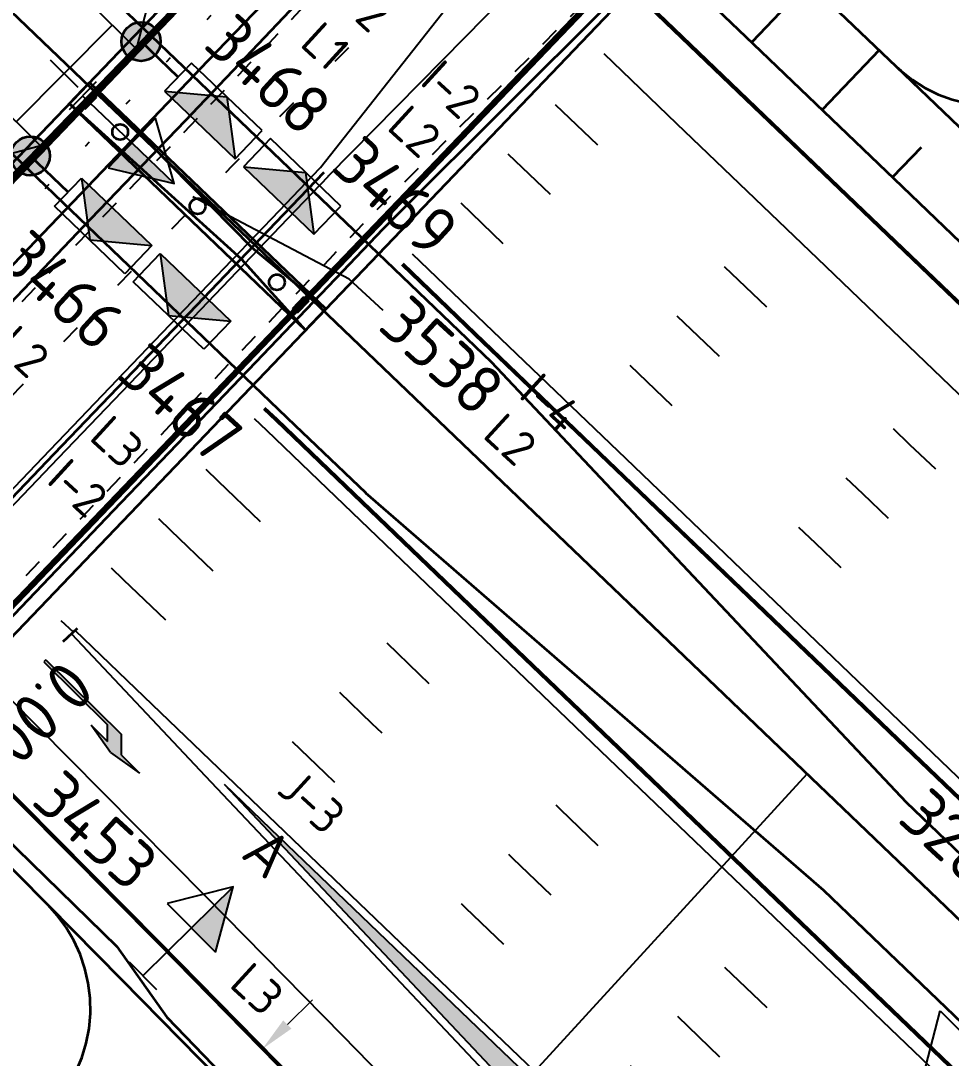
# Model space of a CAD drawing. Header units: metres. Extents: x 134219 to 139080, y 438661 to 444352.
# Drawn here: x 138374.5 to 138422.2, y 439347.4 to 439400.5 of the extents above; entities that cross this region are included whole.
import ezdxf
from ezdxf.enums import TextEntityAlignment as Align

# ---------------------------------------------------------------- set-up
doc = ezdxf.new("R2010")
doc.units = ezdxf.units.M
for name, pattern in [('11strp', [2, 1, -1]), ('13strp', [4, 1, -3]), ('30270strp', [3, 0.3, -2.7]), ('39strp', [12, 3, -9])]:
    doc.linetypes.add(name, pattern=pattern)
doc.layers.get('DEFPOINTS').update_dxf_attribs({"color": 193})
for name, color, linetype, lineweight in [('N-WE-KL-ET-T18', 1, 'Continuous', 18), ('N-WE-KL-ET-T25', 7, 'Continuous', 25), ('N-WE-KL-ET_LS_HULPSTUK_MOF-G', 10, 'Continuous', 35), ('N-WE-KL-ET_LS_OV_ARMATUUR-S', 7, 'Continuous', 25), ('N-WE-KL-ET_LS_OV_ARMATUUR-T18', 1, 'Continuous', 25), ('N-WE-KL-ET_LS_OV_KABEL-G', 10, 'KL-LS-OV-N', 35), ('N-WE-KL-ET_LS_OV_KABEL-M', 7, 'Continuous', 18), ('N-WE-KL-ET_LS_OV_KABEL-T25', 7, 'Continuous', 25), ('Utd-geleiderail-nw', 8, 'glm a2ee v014$0$f2m40080', 35), ('Utd-ondergr-nw', 8, '13strp', 35)]:
    doc.layers.add(name, color=color, linetype=linetype, lineweight=lineweight)
doc.layers.add('N-WE-KL-ET_LS_OV_ARMATUUR-T25', color=2, linetype='Continuous')
doc.layers.add('Utd-weg-nw', color=8, linetype='Continuous')
doc.styles.add('alm a2ee v011$0$rtw_iso', font='NLCS-ISO.ttf')
doc.styles.add('ISO18', font='NLCS-ISO.ttf')
doc.styles.add('ISO25', font='NLCS-ISO.ttf')
doc.styles.add('NLCS-ISO', font='NLCS-ISO.ttf')
doc.styles.add('NLCS_18', font='NLCS-ISO.ttf', dxfattribs={"height": 1.8})
doc.linetypes.add('glm a2ee v014$0$f2m40080', pattern='A,2,-1,[160,RTW.shx,S=0.5,R=0,X=0,Y=0],-1', length=4)
doc.linetypes.add('KL-LS-OV-N', pattern='A,4,-1,[103,NLCS.SHX,S=0.75,R=0,X=0,Y=0],-1,4,-1.5,["0V",Standard,S=1,R=0,X=0,Y=-0.5],-3', length=14.5)
doc.dimstyles.new('NLCS_t18_pijl_Dimension_l3_h1', dxfattribs={"dimtxt": 1.8, "dimasz": 1.8, "dimexe": 2, "dimexo": 2, "dimgap": 0.7, "dimtad": 1, "dimdec": 1, "dimzin": 0, "dimdsep": 46, "dimtxsty": 'NLCS_18', "dimcen": 2.5, "dimdle": 2, "dimclrd": 256, "dimclre": 256, "dimclrt": 256, "dimadec": 1, "dimazin": 0, "dimtfac": 1, "dimtdec": 1, "dimtofl": 0, "dimtmove": 1, "dimatfit": 0, "dimfxl": 0, "dimtolj": 1, "dimtzin": 0, "dimlwd": 18, "dimlwe": 18, "dimarcsym": 0})

# ---------------------------------------------------------------- blocks, each defined once
blk = doc.blocks.new('SKL-ET_OV_ARMATUUR_SPECIAAL_1x70W-SO (1)')
blk.add_hatch(color=256).paths.add_polyline_path([(-2.5, -2), (2.5, -2), (0, 0)])
for p, q in [((-2.5, 0), (-2.5, -2)), ((2.5, 0), (-2.5, 0)), ((-2.5, -2), (0, 0)), ((0, 0), (2.5, -2)), ((2.5, -2), (2.5, 0)), ((-2.5, -2), (2.5, -2))]:
    blk.add_line(p, q)
at = {"layer": 'N-WE-KL-ET_LS_OV_ARMATUUR-T18', "style": 'NLCS-ISO', "flags": 1}
for tag, p in [('TYPE_ARMATUUR', (0, -8.681)), ('VERMOGEN_LAMP', (0, -12.465)), ('SPIEGELSTAND', (0, -16.25)), ('POSITIE_ARMATUUR', (0, -20.034)), ('KABELAANSLUITNG', (0, -23.819)), ('VOEDINGSPUNT', (0, -31.388))]:
    blk.add_attdef(tag, p, '', height=1.8, dxfattribs=at)
at = {"layer": 'N-WE-KL-ET_LS_OV_ARMATUUR-T18', "style": 'NLCS-ISO'}
for tag, p in [('FASE-AANSLUITING', (0, -27.603)), ('GROEPSNUMMER', (0, -35.172))]:
    blk.add_attdef(tag, p, '', height=1.8, dxfattribs=at)
at = {"layer": 'N-WE-KL-ET_LS_OV_ARMATUUR-T25', "style": 'NLCS-ISO'}
for tag, p, height in [('MASTNUMMER', (0, 6.36), 2.5), ('TYPE_SYMBOOL', (0, 2.575), 2.25)]:
    blk.add_attdef(tag, p, '', height=height, dxfattribs=at)
blk = doc.blocks.new('SKL-ET_OV_ARMATUUR_HD_NATRIUM_1x150W-SO (3)')
for points in [[(3.493, -1.757), (6.493, 0), (3.493, 1.757)], [(3.493, 1.757), (3.493, -1.757)], [(0, 1), (0, -1)], [(3.493, 0), (0, 0)], [(3.493, 0), (6.493, 0)]]:
    blk.add_lwpolyline(points)
blk.add_solid([(3.493, 0), (3.493, -1.757), (6.493, 0)])
at = {"layer": 'N-WE-KL-ET-T18', "linetype": 'ByBlock', "style": 'NLCS-ISO'}
blk.add_attdef('GROEPSNUMMER', text='', height=1.8, dxfattribs=at).set_placement((-2, -4), align=Align.RIGHT)
blk.add_attdef('FASE-AANSLUITING', (10, -4), '', height=1.8, dxfattribs=at)
at = {"layer": 'N-WE-KL-ET-T18', "linetype": 'ByBlock', "style": 'NLCS-ISO', "flags": 1}
for tag, p in [('TYPE_ARMATUUR', (7.765, -13.456)), ('TYPE_FABRIKAAT', (7.765, -17.24)), ('VERMOGEN_LAMP', (7.765, -21.025)), ('SPIEGELSTAND', (7.765, -24.809)), ('HOOGTE_LICHTMAST', (7.765, -28.594)), ('UITLEGGERHOEK', (7.765, -32.378)), ('TYPE_LICHTMAST', (7.765, -36.163)), ('BOTSVRIENDELIJK', (7.765, -39.947)), ('POSITIE_LICHTMAST', (7.765, -43.732)), ('KABELAANSLUITING', (7.765, -47.516)), ('VOEDINGSPUNT', (7.765, -51.301))]:
    blk.add_attdef(tag, p, '', height=1.8, dxfattribs=at)
at = {"layer": 'N-WE-KL-ET-T25', "linetype": 'ByBlock', "style": 'NLCS-ISO'}
blk.add_attdef('MASTNUMMER', text='', height=2.5, dxfattribs=at).set_placement((4, 4.31), align=Align.MIDDLE)
at = {"layer": 'N-WE-KL-ET-T25', "linetype": 'ByBlock', "style": 'NLCS-ISO', "flags": 1}
blk.add_attdef('TYPE_SYMBOOL', (7.765, -10.056), '', height=2.5, dxfattribs=at)
blk = doc.blocks.new('SKL-ET_HULP_MOF_AFDEKMOF_SO')
at = {"ltscale": 10}
h = blk.add_hatch(color=256, dxfattribs=at)
edge = h.paths.add_edge_path()
edge.add_arc((0, 0), 1, 0, 360)
blk.add_circle((0, 0), 1)
at = {"layer": 'N-WE-KL-ET-T18', "style": 'NLCS-ISO', "flags": 1}
for tag, p in [('OMSCHRIJVING_LEGENDA', (0, -8.431)), ('LOCATIE', (0, -12.215)), ('MASTNUMMER', (0, -16)), ('VAN', (0, -19.784)), ('NAAR', (0, -23.569)), ('AFTAKKING', (0, -27.353)), ('VOEDINGSPUNT', (0, -31.138)), ('GROEPSNUMMER', (0, -34.922)), ('POSITIE_X', (0, -38.707)), ('POSITIE_Y', (0, -42.491)), ('OVERIGE_OPMERKING(EN)_2', (0, -50.06))]:
    blk.add_attdef(tag, p, '', height=1.8, dxfattribs=at)
at = {"layer": 'N-WE-KL-ET-T18', "style": 'NLCS-ISO'}
blk.add_attdef('OVERIGE_OPMERKING(EN)_1', (0, -46.276), '', height=1.8, dxfattribs=at)
at = {"layer": 'N-WE-KL-ET-T25', "style": 'NLCS-ISO'}
blk.add_attdef('SOORT_MOF', (0, 2.715), '', height=2.25, dxfattribs=at)
blk = doc.blocks.new('SKL-ET_OV_ARMATUUR_HD_NATRIUM_2x250W-SO (3)')
for p, q in [((-6.493, 0), (-3.493, 1.757)), ((6.493, 0), (3.493, 1.757)), ((-3.493, -1.757), (-6.493, 0)), ((3.493, -1.757), (6.493, 0))]:
    blk.add_line(p, q)
for points in [[(-3.493, 1.757), (-3.493, -1.757)], [(3.493, 1.757), (3.493, -1.757)], [(0, 1), (0, -1)], [(-3.493, 0), (0, 0)], [(3.493, 0), (0, 0)]]:
    blk.add_lwpolyline(points)
at = {"layer": 'N-WE-KL-ET_LS_OV_ARMATUUR-T18', "style": 'ISO18', "flags": 1}
for tag, p in [('TYPE_ARMATUUR', (3.075, -6.821)), ('VERMOGEN_LAMP', (3.075, -10.606)), ('SPIEGELSTAND', (3.075, -14.39)), ('HOOGTE_LICHTMAST', (3.075, -18.175)), ('UITLEGGERHOEK', (3.075, -21.959)), ('TYPE_LICHTMAST', (3.075, -25.744)), ('BOTSVRIENDELIJK', (3.075, -29.528)), ('POSITIE_LICHTMAST', (3.075, -33.313)), ('KABELAANSLUITNG', (3.075, -37.097)), ('VOEDINGSPUNT', (3.075, -48.451))]:
    blk.add_attdef(tag, p, '', height=1.8, dxfattribs=at)
at = {"layer": 'N-WE-KL-ET_LS_OV_ARMATUUR-T18', "style": 'ISO18'}
for tag, p in [('FASE-AANSLUITING_1', (3.075, -40.882)), ('FASE-AANSLUITING_2', (3.075, -44.666)), ('GROEPSNUMMER', (3.075, -52.235))]:
    blk.add_attdef(tag, p, '', height=1.8, dxfattribs=at)
at = {"layer": 'N-WE-KL-ET_LS_OV_ARMATUUR-T25', "style": 'ISO25'}
for tag, p, height in [('MASTNUMMER', (3.075, 7.391), 2.5), ('TYPE_SYMBOOL', (3.075, 3.606), 2.25)]:
    blk.add_attdef(tag, p, '', height=height, dxfattribs=at)
blk = doc.blocks.new('*D349')
at = {"layer": 'DEFPOINTS', "color": 0, "transparency": 16777216}
for p in [(138386.921, 439347.831), (138385.219, 439346.162), (138385.219, 439346.162)]:
    blk.add_point(p, dxfattribs=at)
at = {"layer": 'N-WE-KL-ET_LS_OV_KABEL-M', "linetype": 'Continuous', "lineweight": 18, "transparency": 16777216}
for p, q in [((138388.207, 439349.091), (138389.492, 439350.351)), ((138383.934, 439344.902), (138382.649, 439343.641))]:
    blk.add_line(p, q, dxfattribs=at)
at = {"layer": 'N-WE-KL-ET_LS_OV_KABEL-M', "lineweight": 18, "transparency": 16777216}
for p, q in [((138386.921, 439347.831), (138385.521, 439349.259)), ((138385.219, 439346.162), (138383.819, 439347.59))]:
    blk.add_line(p, q, dxfattribs=at)
at = {"layer": 'N-WE-KL-ET_LS_OV_KABEL-M', "transparency": 16777216}
for points in [[(138387.996, 439349.305), (138388.417, 439348.877), (138386.921, 439347.831)], [(138383.724, 439345.116), (138384.144, 439344.687), (138385.219, 439346.162)]]:
    blk.add_solid(points, dxfattribs=at)
at = {"layer": 'N-WE-KL-ET_LS_OV_KABEL-M', "transparency": 16777216, "insert": (138380.191, 439343.473), "char_height": 1.8, "attachment_point": 5, "rotation": 44.4355, "style": 'NLCS_18'}
blk.add_mtext('\\A1;2.4', dxfattribs=at)
blk = doc.blocks.new('SKL-ET_OV_ARMATUUR_HD_NATRIUM_1x250W-SO (2)')
for points in [[(3.493, -1.757), (6.493, 0), (3.493, 1.757)], [(3.493, 1.757), (3.493, -1.757)], [(0, 1), (0, -1)], [(3.493, 0), (0, 0)], [(3.493, 0), (6.493, 0)]]:
    blk.add_lwpolyline(points)
blk.add_solid([(3.493, 0), (3.493, -1.757), (6.493, 0)])
at = {"layer": 'N-WE-KL-ET-T18', "linetype": 'ByBlock', "style": 'NLCS-ISO'}
blk.add_attdef('GROEPSNUMMER', text='', height=1.8, dxfattribs=at).set_placement((-2, -4), align=Align.RIGHT)
blk.add_attdef('FASE-AANSLUITING', (10, -4), '', height=1.8, dxfattribs=at)
at = {"layer": 'N-WE-KL-ET-T18', "linetype": 'ByBlock', "style": 'NLCS-ISO', "flags": 1}
for tag, p in [('TYPE_ARMATUUR', (7.765, -13.456)), ('TYPE_FABRIKAAT', (7.765, -17.24)), ('VERMOGEN_LAMP', (7.765, -21.025)), ('SPIEGELSTAND', (7.765, -24.809)), ('HOOGTE_LICHTMAST', (7.765, -28.594)), ('UITLEGGERHOEK', (7.765, -32.378)), ('TYPE_LICHTMAST', (7.765, -36.163)), ('BOTSVRIENDELIJK', (7.765, -39.947)), ('POSITIE_LICHTMAST', (7.765, -43.732)), ('KABELAANSLUITING', (7.765, -47.516)), ('VOEDINGSPUNT', (7.765, -51.301))]:
    blk.add_attdef(tag, p, '', height=1.8, dxfattribs=at)
at = {"layer": 'N-WE-KL-ET-T25', "linetype": 'ByBlock', "style": 'NLCS-ISO'}
blk.add_attdef('MASTNUMMER', text='', height=2.5, dxfattribs=at).set_placement((4, 4.31), align=Align.MIDDLE)
at = {"layer": 'N-WE-KL-ET-T25', "linetype": 'ByBlock', "style": 'NLCS-ISO', "flags": 1}
blk.add_attdef('TYPE_SYMBOOL', (7.765, -10.056), '', height=2.5, dxfattribs=at)
blk = doc.blocks.new('Dwm A2 aanvulling$0$pijlre_750')
blk.add_hatch(color=256).paths.add_polyline_path([(5.196, -0.375), (4, -0.375), (5.7, -0.675), (7.5, -0.375), (6.2, -0.375), (5.45, 0.375), (0, 0.375), (0, 0.225), (4.596, 0.225)])
for p, q in [((0, 0.375), (5.45, 0.375)), ((0, 0.375), (0, 0.225)), ((0, 0.225), (4.596, 0.225)), ((5.196, -0.375), (4.596, 0.225)), ((6.2, -0.375), (5.45, 0.375)), ((4, -0.375), (5.196, -0.375)), ((5.7, -0.675), (4, -0.375)), ((5.7, -0.675), (7.5, -0.375)), ((6.2, -0.375), (7.5, -0.375))]:
    blk.add_line(p, q)

msp = doc.modelspace()

# ---------------------------------------------------------------- hatches: boundary and pattern name
at = {"layer": 'Utd-weg-nw', "linetype": 'Continuous'}
msp.add_hatch(color=256, dxfattribs=at).paths.add_polyline_path([(138384.975, 439361.389), (138391.151, 439354.844), (138398.015, 439347.572), (138404.879, 439340.299), (138411.743, 439333.027), (138418.606, 439325.754), (138425.254, 439318.711), (138427.281, 439320.826), (138423.445, 439324.504), (138416.227, 439331.425), (138409.009, 439338.346), (138401.79, 439345.266), (138394.572, 439352.187), (138387.354, 439359.108)])

# ---------------------------------------------------------------- linework, layer by layer
at = {"layer": 'N-WE-KL-ET_LS_OV_ARMATUUR-S'}
msp.add_lwpolyline([(138393.122, 439385.679), (138391.375, 439387.28), (138383.36, 439391.5)], dxfattribs=at)
at = {"layer": 'N-WE-KL-ET_LS_OV_KABEL-G', "flags": 128}
for points, elevation in [([(138088.637, 439676.432), (138088.638, 439676.428), (138097.501, 439666.648), (138107.234, 439656.382), (138139.914, 439624.963), (138141.781, 439623.503), (138425.823, 439351.408), (138520.256, 439261.976), (138566.891, 439216.723), (138613.924, 439171.915), (138660.908, 439126.836), (138707.708, 439081.89), (138754.751, 439037.019), (138768.949, 439023.344), (138801.31, 438992.453), (138850.33, 438944.621), (138896.901, 438900.489), (138941.915, 438857.339)], 1.168), ([(138227.738, 439499.807), (138230.49, 439499.404), (138259.663, 439468.947), (138289.321, 439439.98), (138334.08, 439397.127), (138340.042, 439391.026), (138352.325, 439379.57), (138379.468, 439353.087), (138382.025, 439349.472), (138439.799, 439289.607), (138440.92, 439289.422), (138440.787, 439290.132), (138470.002, 439259.243), (138483.072, 439244.661), (138494.423, 439230.851), (138501.761, 439218.632), (138506.129, 439208.239), (138508.63, 439196.698), (138508.95, 439192.307), (138509.05, 439189.633), (138508.206, 439182.871), (138507.242, 439177.568), (138505.838, 439172.364), (138503.729, 439166.662), (138500.929, 439161.355), (138497.211, 439155.967), (138493.508, 439151.753), (138489.808, 439148.144), (138486.291, 439145.276), (138482.593, 439142.893), (138475.838, 439139.411), (138470.436, 439137.427), (138467.736, 439136.51)], 1.119)]:
    msp.add_lwpolyline(points, dxfattribs=dict(at, elevation=elevation))
for points in [[(138320.874, 439326.147), (138320.464, 439326.446), (138330.584, 439342.887), (138342.804, 439355.936), (138345.533, 439358.609), (138346.281, 439359.363), (138344.061, 439362.214), (138348.598, 439366.332), (138406.993, 439426.596), (138406.952, 439426.865), (138410.681, 439431.171), (138413.459, 439429.649), (138424.978, 439419.571), (138425.523, 439418.494), (138433.324, 439418.762), (138440.45, 439419.565), (138446.337, 439422.735), (138447.341, 439423.033), (138447.352, 439423.047)], [(138382.608, 439397.641), (138380.704, 439399.466)], [(138376.963, 439391.749), (138375.026, 439393.606)]]:
    msp.add_lwpolyline(points, dxfattribs=at)
at = {"layer": 'N-WE-KL-ET_LS_OV_KABEL-T25'}
msp.add_line((138414.845, 439361.925), (138379.951, 439323.847), dxfattribs=at)
at = {"layer": 'Utd-geleiderail-nw', "linetype": 'Continuous', "flags": 128}
for points in [[(138322.364, 439447.968), (138368.561, 439399.015), (138388.588, 439379.813), (138392.222, 439376.329)], [(138374.995, 439405.73), (138398.657, 439383.044)], [(138398.65, 439383.051), (138419.938, 439360.492), (138432.525, 439348.424), (138439.743, 439341.503), (138446.962, 439334.583), (138454.18, 439327.662), (138461.398, 439320.741), (138468.617, 439313.821), (138475.835, 439306.9), (138483.053, 439299.979), (138490.272, 439293.059), (138497.49, 439286.138), (138504.708, 439279.217)], [(138392.218, 439376.333), (138415.694, 439355.972), (138428.234, 439343.949), (138435.453, 439337.028), (138442.671, 439330.107), (138449.889, 439323.187), (138457.107, 439316.266), (138464.326, 439309.345), (138471.544, 439302.425), (138478.762, 439295.504), (138485.981, 439288.583), (138493.199, 439281.662)]]:
    msp.add_lwpolyline(points, dxfattribs=at)
at = {"layer": 'Utd-ondergr-nw', "linetype": 'Continuous'}
for p, q in [((138348.801, 439366.829), (138403.491, 439423.908)), ((138353.315, 439370.784), (138402.536, 439422.153)), ((138353.364, 439370.705), (138402.617, 439422.107)), ((138353.413, 439370.625), (138402.699, 439422.062)), ((138363.72, 439358.144), (138415.607, 439412.299)), ((138364.716, 439360.886), (138404.195, 439402.087)), ((138364.798, 439360.841), (138404.25, 439402.014)), ((138364.879, 439360.796), (138404.304, 439401.941)), ((138377.028, 439396.287), (138378.065, 439397.371)), ((138386.392, 439388.911), (138378.065, 439397.371)), ((138378.065, 439397.371), (138390.182, 439385.762)), ((138377.593, 439396.208), (138378.181, 439396.822)), ((138378.181, 439396.822), (138378.398, 439396.614)), ((138377.027, 439396.288), (138389.144, 439384.679)), ((138377.028, 439396.287), (138385.838, 439388.333)), ((138377.81, 439396), (138377.593, 439396.208)), ((138378.398, 439396.614), (138377.81, 439396)), ((138386.392, 439388.911), (138390.182, 439385.762)), ((138385.838, 439388.333), (138389.144, 439384.679)), ((138388.481, 439385.774), (138389.069, 439386.388)), ((138389.286, 439386.181), (138388.698, 439385.567)), ((138389.069, 439386.388), (138389.286, 439386.181)), ((138388.698, 439385.567), (138388.481, 439385.774)), ((138389.144, 439384.679), (138390.182, 439385.762))]:
    msp.add_line(p, q, dxfattribs=at)
at = {"layer": 'Utd-ondergr-nw', "color": 7, "linetype": 'Continuous'}
msp.add_line((138377.424, 439369.389), (138376.697, 439368.703), dxfattribs=at)
at = {"layer": 'Utd-ondergr-nw', "linetype": 'Continuous', "flags": 128}
for points in [[(138351.872, 439369.146), (138354.294, 439371.673), (138361.213, 439378.893), (138368.131, 439386.114), (138375.049, 439393.335), (138379.889, 439398.385), (138381.968, 439400.555), (138381.996, 439400.584), (138388.905, 439407.758), (138395.842, 439414.96), (138402.723, 439422.217), (138404.104, 439423.664)], [(138354.038, 439367.071), (138356.46, 439369.597), (138363.379, 439376.818), (138370.297, 439384.038), (138377.216, 439391.259), (138382.055, 439396.31), (138384.134, 439398.48), (138384.162, 439398.508), (138391.071, 439405.682), (138398.008, 439412.885), (138404.197, 439419.419), (138404.889, 439420.141), (138406.273, 439421.585)], [(138354.959, 439366.189), (138357.381, 439368.715), (138364.299, 439375.936), (138371.218, 439383.156), (138378.136, 439390.377), (138382.975, 439395.427), (138385.055, 439397.597), (138385.082, 439397.627), (138391.936, 439404.854), (138398.817, 439412.11), (138404.955, 439418.693), (138405.647, 439419.415), (138407.031, 439420.859)], [(138363.028, 439358.457), (138365.45, 439360.984), (138372.368, 439368.205), (138379.287, 439375.425), (138386.205, 439382.646), (138391.044, 439387.696), (138393.123, 439389.866), (138393.152, 439389.894), (138400.204, 439396.932), (138407.284, 439403.997), (138413.656, 439410.356), (138414.348, 439411.078), (138415.732, 439412.522)], [(138411.277, 439405.994), (138415.016, 439402.409), (138419.419, 439398.187), (138422.234, 439395.488), (138429.452, 439388.567), (138436.671, 439381.647), (138443.889, 439374.726), (138451.107, 439367.805), (138458.326, 439360.885), (138465.544, 439353.964), (138472.762, 439347.043), (138479.98, 439340.122), (138487.199, 439333.202), (138494.417, 439326.281), (138501.635, 439319.36), (138508.854, 439312.44), (138516.072, 439305.519), (138523.29, 439298.598), (138530.509, 439291.678), (138537.727, 439284.757), (138544.945, 439277.836)], [(138408.35, 439402.939), (138412.088, 439399.355), (138419.307, 439392.435), (138426.525, 439385.514), (138433.743, 439378.593), (138440.961, 439371.673), (138448.18, 439364.752), (138455.398, 439357.831), (138462.616, 439350.911), (138469.835, 439343.99), (138477.053, 439337.069), (138484.271, 439330.148), (138491.49, 439323.228), (138498.708, 439316.307), (138505.926, 439309.386), (138513.144, 439302.466), (138520.363, 439295.545), (138527.581, 439288.624), (138534.799, 439281.703)], [(138406.745, 439401.264), (138410.483, 439397.681), (138417.701, 439390.76), (138424.919, 439383.839), (138432.138, 439376.919), (138439.356, 439369.998), (138446.574, 439363.077), (138453.792, 439356.157), (138461.011, 439349.236), (138468.229, 439342.315), (138475.447, 439335.394), (138482.666, 439328.474), (138489.884, 439321.553), (138497.102, 439314.632), (138504.321, 439307.712), (138511.539, 439300.791), (138518.757, 439293.87), (138525.975, 439286.95), (138533.194, 439280.029)], [(138406.794, 439401.315), (138410.531, 439397.731), (138417.749, 439390.811), (138424.968, 439383.89), (138432.186, 439376.969), (138439.404, 439370.049), (138446.623, 439363.128), (138453.841, 439356.207), (138461.059, 439349.286), (138468.277, 439342.366), (138475.496, 439335.445), (138482.714, 439328.524), (138489.932, 439321.604), (138497.151, 439314.683), (138504.369, 439307.762), (138511.587, 439300.841), (138518.806, 439293.921), (138526.024, 439287), (138533.242, 439280.079)], [(138413.476, 439400.955), (138412.012, 439399.429)], [(138419.419, 439398.187), (138419.65, 439397.975), (138420.247, 439397.503), (138420.891, 439397.096), (138421.574, 439396.76), (138422.288, 439396.496), (138423.026, 439396.309), (138423.779, 439396.2), (138424.54, 439396.171), (138425.299, 439396.222), (138426.049, 439396.352), (138426.781, 439396.56), (138427.488, 439396.844), (138428.161, 439397.2), (138428.792, 439397.625), (138429.376, 439398.114), (138429.764, 439398.503), (138431.3, 439400.178)], [(138418.549, 439399.022), (138415.621, 439395.968)], [(138420.694, 439394.035), (138419.23, 439392.508)], [(138359.995, 439361.363), (138362.417, 439363.89), (138369.336, 439371.11), (138376.254, 439378.331), (138383.172, 439385.551), (138388.012, 439390.602), (138390.091, 439392.772)], [(138394.071, 439388.036), (138397.804, 439384.457), (138405.022, 439377.536), (138412.241, 439370.615), (138419.459, 439363.695), (138426.677, 439356.774), (138433.895, 439349.853), (138441.114, 439342.933), (138448.332, 439336.012), (138455.55, 439329.091), (138462.769, 439322.171), (138469.987, 439315.25), (138477.205, 439308.329), (138484.424, 439301.408), (138491.642, 439294.488), (138498.86, 439287.567), (138506.078, 439280.646)], [(138394.119, 439388.087), (138397.852, 439384.507), (138405.071, 439377.587), (138412.289, 439370.666), (138419.507, 439363.745), (138426.726, 439356.825), (138433.944, 439349.904), (138441.162, 439342.983), (138448.38, 439336.062), (138455.599, 439329.142), (138462.817, 439322.221), (138470.035, 439315.3), (138477.254, 439308.38), (138484.472, 439301.459), (138491.69, 439294.538), (138498.909, 439287.618), (138506.127, 439280.697)], [(138386.993, 439380.65), (138387.614, 439380.054)], [(138387.042, 439380.7), (138387.663, 439380.105)], [(138387.614, 439380.054), (138390.724, 439377.073), (138397.942, 439370.152), (138405.161, 439363.231), (138412.379, 439356.31), (138419.597, 439349.39), (138426.816, 439342.469), (138434.034, 439335.548), (138441.252, 439328.628), (138448.47, 439321.707), (138455.689, 439314.786), (138462.907, 439307.866), (138470.125, 439300.945), (138477.344, 439294.024), (138484.562, 439287.103), (138491.78, 439280.183)], [(138387.663, 439380.105), (138390.772, 439377.123), (138397.991, 439370.202), (138405.209, 439363.282), (138412.427, 439356.361), (138419.646, 439349.44), (138426.864, 439342.52), (138434.082, 439335.599), (138441.301, 439328.678), (138448.519, 439321.757), (138455.737, 439314.837), (138462.955, 439307.916), (138470.174, 439300.995), (138477.392, 439294.075), (138484.61, 439287.154), (138491.829, 439280.233)], [(138371.314, 439363.623), (138371.38, 439363.557), (138371.536, 439363.4), (138374.565, 439360.353), (138381.591, 439353.252), (138388.594, 439346.129), (138395.576, 439338.984), (138402.535, 439331.818), (138409.472, 439324.63), (138416.386, 439317.42), (138423.277, 439310.189), (138423.633, 439309.814), (138427.054, 439306.212)], [(138371.365, 439363.671), (138371.43, 439363.606), (138371.586, 439363.45), (138374.615, 439360.402), (138381.641, 439353.301), (138388.644, 439346.178), (138395.626, 439339.033), (138402.585, 439331.867), (138409.522, 439324.678), (138416.436, 439317.468), (138423.328, 439310.237), (138423.683, 439309.863), (138427.105, 439306.26), (138434.034, 439299.064), (138440.898, 439291.791), (138442.555, 439290.035), (138447.762, 439284.519), (138454.625, 439277.246)], [(138369.386, 439361.803), (138369.502, 439361.687), (138369.658, 439361.531), (138372.684, 439358.486), (138375.941, 439355.2), (138379.704, 439351.391), (138386.702, 439344.274), (138393.678, 439337.135), (138400.631, 439329.975), (138407.562, 439322.793), (138414.47, 439315.589), (138421.356, 439308.363), (138421.711, 439307.99), (138425.133, 439304.387), (138432.107, 439297.245), (138438.971, 439289.972), (138440.628, 439288.216), (138445.834, 439282.7)], [(138377.368, 439346.672), (138377.667, 439347.386), (138377.891, 439348.127), (138378.038, 439348.888), (138378.105, 439349.659), (138378.093, 439350.433), (138378, 439351.202), (138377.829, 439351.957), (138377.581, 439352.69), (138377.259, 439353.394), (138376.866, 439354.061), (138376.406, 439354.684), (138375.941, 439355.2)]]:
    msp.add_lwpolyline(points, dxfattribs=at)
at = {"layer": 'Utd-ondergr-nw', "linetype": 'Continuous'}
for centre, major_axis, start_param, end_param in [((138379.635, 439394.831), (-0.283, 0.283), 3.926991, 10.210176), ((138383.606, 439391.025), (0.283, 0.283), 5.497787, 11.780972), ((138387.671, 439387.13), (-0.283, 0.283), 3.926991, 10.210176)]:
    msp.add_ellipse(centre, major_axis=major_axis, ratio=1, start_param=start_param, end_param=end_param, dxfattribs=at)
at = {"layer": 'Utd-weg-nw', "linetype": '30270strp', "flags": 128}
msp.add_lwpolyline([(138352.955, 439368.108), (138355.377, 439370.635), (138362.296, 439377.856), (138369.214, 439385.076), (138376.132, 439392.297), (138380.972, 439397.347), (138383.051, 439399.517), (138383.079, 439399.546), (138389.988, 439406.72), (138396.925, 439413.923), (138403.806, 439421.179), (138405.187, 439422.626)], dxfattribs=at)
at = {"layer": 'Utd-weg-nw', "linetype": '11strp', "flags": 128}
for points in [[(138355.23, 439365.929), (138357.652, 439368.456), (138364.57, 439375.676), (138371.489, 439382.897), (138378.407, 439390.117), (138383.246, 439395.168), (138385.325, 439397.338), (138385.353, 439397.367), (138392.206, 439404.594), (138399.087, 439411.851), (138405.226, 439418.433), (138405.918, 439419.155), (138407.302, 439420.599)], [(138362.36, 439359.097), (138364.782, 439361.624), (138371.7, 439368.845), (138378.619, 439376.065), (138385.537, 439383.286), (138390.376, 439388.336), (138392.456, 439390.506), (138392.484, 439390.534), (138399.536, 439397.572), (138406.616, 439404.637), (138412.988, 439410.996), (138413.68, 439411.718), (138415.064, 439413.162)]]:
    msp.add_lwpolyline(points, dxfattribs=at)
at = {"layer": 'Utd-weg-nw', "linetype": 'Continuous', "flags": 128}
for points in [[(138359.779, 439361.571), (138362.201, 439364.097), (138369.119, 439371.318), (138376.037, 439378.538), (138382.956, 439385.759), (138387.795, 439390.809), (138389.874, 439392.979), (138389.899, 439393.011), (138396.102, 439400.862), (138402.329, 439408.744), (138407.934, 439415.839), (138408.626, 439416.561), (138410.009, 439418.005)], [(138360.212, 439361.156), (138362.634, 439363.682), (138369.552, 439370.903), (138376.471, 439378.123), (138383.389, 439385.344), (138388.228, 439390.394), (138390.307, 439392.564), (138390.336, 439392.593), (138397.319, 439399.695), (138404.331, 439406.826), (138410.642, 439413.244), (138411.333, 439413.966), (138412.717, 439415.411)], [(138404.428, 439398.845), (138408.164, 439395.263), (138415.383, 439388.342), (138422.601, 439381.421), (138429.819, 439374.501), (138437.037, 439367.58), (138444.256, 439360.659), (138451.474, 439353.738), (138458.692, 439346.818), (138465.911, 439339.897), (138473.129, 439332.976), (138480.347, 439326.056), (138487.566, 439319.135), (138494.784, 439312.214), (138502.002, 439305.294), (138509.22, 439298.373), (138516.439, 439291.452), (138523.657, 439284.531), (138530.875, 439277.611)], [(138394.603, 439388.592), (138398.337, 439385.013), (138405.555, 439378.092), (138412.773, 439371.171), (138419.992, 439364.251), (138427.21, 439357.33), (138434.428, 439350.409), (138441.647, 439343.488), (138448.865, 439336.568), (138456.083, 439329.647), (138463.302, 439322.726), (138470.52, 439315.806), (138477.738, 439308.885), (138484.956, 439301.964), (138492.175, 439295.044), (138499.393, 439288.123), (138506.611, 439281.202)], [(138386.509, 439380.144), (138387.13, 439379.549)], [(138387.13, 439379.549), (138390.24, 439376.567), (138397.458, 439369.647), (138404.676, 439362.726), (138411.894, 439355.805), (138419.113, 439348.884), (138426.331, 439341.964), (138433.549, 439335.043), (138440.768, 439328.122), (138447.986, 439321.202), (138455.204, 439314.281), (138462.423, 439307.36), (138469.641, 439300.44), (138476.859, 439293.519), (138484.077, 439286.598), (138491.296, 439279.677)], [(138377.133, 439369.115), (138383.997, 439361.842), (138390.861, 439354.57), (138397.724, 439347.297), (138404.588, 439340.025), (138411.452, 439332.752), (138418.315, 439325.48), (138425.179, 439318.207), (138432.043, 439310.935), (138438.907, 439303.662), (138445.77, 439296.39), (138447.428, 439294.634), (138452.634, 439289.117), (138459.498, 439281.845)], [(138377.303, 439369.299), (138380.412, 439366.317), (138387.63, 439359.397), (138394.849, 439352.476), (138402.067, 439345.555), (138409.285, 439338.634), (138416.504, 439331.714), (138423.722, 439324.793), (138430.94, 439317.872), (138438.159, 439310.952), (138445.377, 439304.031), (138452.595, 439297.11), (138459.813, 439290.19), (138467.032, 439283.269)], [(138373.802, 439365.971), (138373.804, 439365.969), (138373.96, 439365.813), (138376.992, 439362.762), (138384.026, 439355.653), (138391.037, 439348.523), (138398.026, 439341.371), (138404.992, 439334.197), (138411.936, 439327.001), (138418.858, 439319.783), (138425.757, 439312.544), (138426.112, 439312.17), (138429.534, 439308.567), (138436.398, 439301.294), (138443.261, 439294.022), (138444.919, 439292.266), (138450.125, 439286.749), (138456.989, 439279.477)]]:
    msp.add_lwpolyline(points, dxfattribs=at)
at = {"layer": 'Utd-weg-nw', "linetype": '13strp', "flags": 128}
for points in [[(138357.378, 439363.871), (138359.8, 439366.398), (138366.718, 439373.618), (138373.637, 439380.839), (138380.555, 439388.059), (138385.394, 439393.11), (138387.473, 439395.28), (138387.502, 439395.308), (138394.547, 439402.351), (138401.621, 439409.423), (138407.988, 439415.787)], [(138376.598, 439369.801), (138377.216, 439369.208)]]:
    msp.add_lwpolyline(points, dxfattribs=at)
at = {"layer": 'Utd-weg-nw', "linetype": '39strp', "flags": 128}
for points in [[(138401.937, 439396.246), (138405.673, 439392.664), (138412.891, 439385.743), (138420.109, 439378.823), (138427.328, 439371.902), (138434.546, 439364.981), (138441.764, 439358.061), (138448.983, 439351.14), (138456.201, 439344.219), (138463.419, 439337.298), (138470.637, 439330.378), (138477.856, 439323.457), (138485.074, 439316.536), (138492.292, 439309.616), (138499.511, 439302.695), (138506.729, 439295.774), (138513.947, 439288.854), (138521.166, 439281.933), (138528.384, 439275.012), (138535.602, 439268.091), (138542.82, 439261.171), (138550.039, 439254.25), (138557.257, 439247.329), (138564.475, 439240.409), (138571.694, 439233.488), (138578.912, 439226.567), (138586.13, 439219.646), (138593.349, 439212.726), (138600.567, 439205.805), (138607.785, 439198.884), (138615.003, 439191.964), (138622.222, 439185.043), (138629.44, 439178.122), (138636.658, 439171.202), (138643.877, 439164.281), (138651.095, 439157.36), (138658.313, 439150.439), (138665.532, 439143.519), (138672.75, 439136.598), (138679.968, 439129.677), (138687.186, 439122.757), (138694.405, 439115.836), (138701.623, 439108.915), (138708.569, 439102.255)], [(138399.515, 439393.719), (138403.251, 439390.138), (138410.469, 439383.217), (138417.687, 439376.296), (138424.905, 439369.376), (138432.124, 439362.455), (138439.342, 439355.534), (138446.56, 439348.613), (138453.779, 439341.693), (138460.997, 439334.772), (138468.215, 439327.851), (138475.434, 439320.931), (138482.652, 439314.01), (138489.87, 439307.089), (138497.088, 439300.169), (138504.307, 439293.248), (138511.525, 439286.327), (138518.743, 439279.406), (138525.962, 439272.486), (138533.18, 439265.565), (138540.398, 439258.644), (138547.617, 439251.724), (138554.835, 439244.803), (138562.053, 439237.882), (138569.271, 439230.962), (138576.49, 439224.041), (138583.708, 439217.12), (138590.926, 439210.199), (138598.145, 439203.279), (138605.363, 439196.358), (138612.581, 439189.437), (138619.8, 439182.517), (138627.018, 439175.596), (138634.236, 439168.675), (138641.454, 439161.754), (138648.673, 439154.834), (138655.891, 439147.913), (138663.109, 439140.992), (138670.328, 439134.072), (138677.546, 439127.151), (138684.764, 439120.23), (138691.983, 439113.31), (138699.201, 439106.389), (138706.147, 439099.729)], [(138397.094, 439391.192), (138400.828, 439387.611), (138408.047, 439380.691), (138415.265, 439373.77), (138422.483, 439366.849), (138429.701, 439359.928), (138436.92, 439353.008), (138444.138, 439346.087), (138451.356, 439339.166), (138458.575, 439332.246), (138465.793, 439325.325), (138473.011, 439318.404), (138480.23, 439311.484), (138487.448, 439304.563), (138494.666, 439297.642), (138501.884, 439290.721), (138509.103, 439283.801), (138516.321, 439276.88), (138523.539, 439269.959), (138530.758, 439263.039), (138537.976, 439256.118), (138545.194, 439249.197), (138552.413, 439242.277), (138559.631, 439235.356), (138566.849, 439228.435), (138574.067, 439221.514), (138581.286, 439214.594), (138588.504, 439207.673), (138595.722, 439200.752), (138602.941, 439193.832), (138610.159, 439186.911), (138617.377, 439179.99), (138624.596, 439173.069), (138631.814, 439166.149), (138639.032, 439159.228), (138646.25, 439152.307), (138653.469, 439145.387), (138660.687, 439138.466), (138667.905, 439131.545), (138675.124, 439124.625), (138682.342, 439117.704), (138689.56, 439110.783), (138696.779, 439103.862), (138703.725, 439097.203)], [(138384.018, 439377.545), (138384.638, 439376.95)], [(138384.638, 439376.95), (138387.748, 439373.969), (138394.966, 439367.048), (138402.185, 439360.127), (138409.403, 439353.207), (138416.621, 439346.286), (138423.84, 439339.365), (138431.058, 439332.444), (138438.276, 439325.524), (138445.495, 439318.603), (138452.713, 439311.682), (138459.931, 439304.762), (138467.149, 439297.841), (138474.368, 439290.92), (138481.586, 439284), (138488.804, 439277.079), (138496.023, 439270.158), (138503.241, 439263.237), (138510.459, 439256.317), (138517.678, 439249.396), (138524.896, 439242.475), (138532.114, 439235.555), (138539.332, 439228.634), (138546.551, 439221.713), (138553.769, 439214.793), (138560.987, 439207.872), (138568.206, 439200.951), (138575.424, 439194.03), (138582.642, 439187.11), (138589.861, 439180.189), (138597.079, 439173.268), (138604.297, 439166.348), (138611.515, 439159.427), (138618.734, 439152.506), (138625.952, 439145.585), (138633.17, 439138.665), (138640.389, 439131.744), (138647.607, 439124.823), (138654.825, 439117.903), (138662.044, 439110.982), (138669.262, 439104.061), (138676.48, 439097.141), (138683.698, 439090.22), (138690.917, 439083.299), (138698.135, 439076.378), (138705.353, 439069.458), (138712.572, 439062.537), (138719.79, 439055.616), (138722.287, 439053.222), (138727.008, 439048.696), (138734.227, 439041.775), (138741.445, 439034.854), (138748.663, 439027.934), (138755.881, 439021.013), (138763.1, 439014.092), (138770.318, 439007.171), (138777.536, 439000.251), (138784.755, 438993.33), (138791.973, 438986.409), (138799.097, 438979.579)], [(138381.597, 439375.018), (138382.216, 439374.424)], [(138382.216, 439374.424), (138385.326, 439371.442), (138392.544, 439364.522), (138399.762, 439357.601), (138406.981, 439350.68), (138414.199, 439343.759), (138421.417, 439336.839), (138428.636, 439329.918), (138435.854, 439322.997), (138443.072, 439316.077), (138450.291, 439309.156), (138457.509, 439302.235), (138464.727, 439295.315), (138471.945, 439288.394), (138479.164, 439281.473), (138486.382, 439274.552), (138493.6, 439267.632), (138500.819, 439260.711), (138508.037, 439253.79), (138515.255, 439246.87), (138522.474, 439239.949), (138529.692, 439233.028), (138536.91, 439226.108), (138544.129, 439219.187), (138551.347, 439212.266), (138558.565, 439205.345), (138565.783, 439198.425), (138573.002, 439191.504), (138580.22, 439184.583), (138587.438, 439177.663), (138594.657, 439170.742), (138601.875, 439163.821), (138609.093, 439156.9), (138616.312, 439149.98), (138623.53, 439143.059), (138630.748, 439136.138), (138637.966, 439129.218), (138645.185, 439122.297), (138652.403, 439115.376), (138659.621, 439108.456), (138666.84, 439101.535), (138674.058, 439094.614), (138681.276, 439087.693), (138688.495, 439080.773), (138695.713, 439073.852), (138702.931, 439066.931), (138710.149, 439060.011), (138717.368, 439053.09), (138719.865, 439050.696), (138724.586, 439046.169), (138731.804, 439039.249), (138739.023, 439032.328), (138746.241, 439025.407), (138753.459, 439018.486), (138760.678, 439011.566), (138767.896, 439004.645), (138775.114, 438997.724), (138782.332, 438990.804), (138789.551, 438983.883), (138796.675, 438977.052)], [(138379.175, 439372.49), (138379.794, 439371.897)], [(138379.794, 439371.897), (138382.904, 439368.916), (138390.122, 439361.995), (138397.34, 439355.074), (138404.559, 439348.154), (138411.777, 439341.233), (138418.995, 439334.312), (138426.213, 439327.392), (138433.432, 439320.471), (138440.65, 439313.55), (138447.868, 439306.63), (138455.087, 439299.709), (138462.305, 439292.788), (138469.523, 439285.867), (138476.742, 439278.947), (138483.96, 439272.026), (138491.178, 439265.105), (138498.396, 439258.185), (138505.615, 439251.264), (138512.833, 439244.343), (138520.051, 439237.423), (138527.27, 439230.502), (138534.488, 439223.581), (138541.706, 439216.66), (138548.925, 439209.74), (138556.143, 439202.819), (138563.361, 439195.898), (138570.579, 439188.978), (138577.798, 439182.057), (138585.016, 439175.136), (138592.234, 439168.215), (138599.453, 439161.295), (138606.671, 439154.374), (138613.889, 439147.453), (138621.108, 439140.533), (138628.326, 439133.612), (138635.544, 439126.691), (138642.762, 439119.771), (138649.981, 439112.85), (138657.199, 439105.929), (138664.417, 439099.008), (138671.636, 439092.088), (138678.854, 439085.167), (138686.072, 439078.246), (138693.291, 439071.326), (138700.509, 439064.405), (138707.727, 439057.484), (138714.945, 439050.564), (138717.443, 439048.169), (138722.164, 439043.643), (138729.382, 439036.722), (138736.6, 439029.801), (138743.819, 439022.881), (138751.037, 439015.96), (138758.255, 439009.039), (138765.474, 439002.119), (138772.692, 438995.198), (138779.91, 438988.277), (138787.128, 438981.356), (138794.253, 438974.526)]]:
    msp.add_lwpolyline(points, dxfattribs=at)
at = {"layer": 'Utd-weg-nw', "linetype": 'Continuous'}
msp.add_lwpolyline([(138384.975, 439361.389), (138391.151, 439354.844), (138398.015, 439347.572), (138404.879, 439340.299), (138411.743, 439333.027), (138418.606, 439325.754), (138425.254, 439318.711), (138427.281, 439320.826), (138423.445, 439324.504), (138416.227, 439331.425), (138409.009, 439338.346), (138401.79, 439345.266), (138394.572, 439352.187), (138387.354, 439359.108), (138384.975, 439361.389)], close=True, dxfattribs=at)

# ---------------------------------------------------------------- block references
at = {"layer": 'N-WE-KL-ET_LS_HULPSTUK_MOF-G'}
for p in [(138380.704, 439399.466), (138375.026, 439393.606)]:
    msp.add_blockref('SKL-ET_HULP_MOF_AFDEKMOF_SO', p, dxfattribs=at)
at = {"layer": 'N-WE-KL-ET_LS_OV_ARMATUUR-S'}
ref = msp.add_blockref('SKL-ET_OV_ARMATUUR_HD_NATRIUM_2x250W-SO (3)', (138376.76, 439397.832, 1.923), dxfattribs=dict(at, rotation=45.25091242126414))
ref.add_attrib('MASTNUMMER', '3287', (138370.807, 439406.32, 1.923), dxfattribs={"layer": 'N-WE-KL-ET_LS_OV_ARMATUUR-T25', "height": 2.5, "rotation": 317.498, "style": 'ISO25'})
ref.add_attrib('TYPE_SYMBOOL', 'A', (138381.485, 439404.076, 1.923), dxfattribs={"layer": 'N-WE-KL-ET_LS_OV_ARMATUUR-T25', "height": 2.25, "rotation": 317.498, "style": 'ISO25'})
ref.add_attrib('FASE-AANSLUITING_1', 'L3', (138377.004, 439405.809, 1.923), dxfattribs={"layer": 'N-WE-KL-ET_LS_OV_ARMATUUR-T18', "height": 1.8, "rotation": 317.498, "style": 'ISO18'})
ref.add_attrib('FASE-AANSLUITING_2', 'L1', (138368.983, 439392.338, 1.923), dxfattribs={"layer": 'N-WE-KL-ET_LS_OV_ARMATUUR-T18', "height": 1.8, "rotation": 317.498, "style": 'ISO18'})
ref.add_attrib('GROEPSNUMMER', 'I-2', (138366.454, 439390.073, 1.923), dxfattribs={"layer": 'N-WE-KL-ET_LS_OV_ARMATUUR-T18', "height": 1.8, "rotation": 317.498, "style": 'ISO18'})
ref = msp.add_blockref('SKL-ET_OV_ARMATUUR_SPECIAAL_1x70W-SO (1)', (138385.104, 439396.633), dxfattribs=dict(at, rotation=316.2057834511209))
ref.add_attrib('MASTNUMMER', '3468', (138383.822, 439399.207), dxfattribs={"layer": 'N-WE-KL-ET_LS_OV_ARMATUUR-T25', "height": 2.5, "rotation": 317.498, "style": 'ISO25'})
ref.add_attrib('FASE-AANSLUITING_1', 'L1', (138388.777, 439399.282), dxfattribs={"layer": 'N-WE-KL-ET_LS_OV_ARMATUUR-T18', "height": 1.8, "rotation": 317.498, "style": 'ISO18'})
ref.add_attrib('GROEPSNUMMER', 'I-2', (138390.307, 439401.768), dxfattribs={"layer": 'N-WE-KL-ET_LS_OV_ARMATUUR-T18', "height": 1.8, "rotation": 317.498, "style": 'ISO18'})
ref = msp.add_blockref('SKL-ET_OV_ARMATUUR_SPECIAAL_1x70W-SO (1)', (138389.142, 439392.762), dxfattribs=dict(at, rotation=316.2057834511209))
ref.add_attrib('MASTNUMMER', '3469', (138390.354, 439392.944), dxfattribs={"layer": 'N-WE-KL-ET_LS_OV_ARMATUUR-T25', "height": 2.5, "rotation": 317.498, "style": 'ISO25'})
ref.add_attrib('FASE-AANSLUITING_1', 'L2', (138393.234, 439395.009), dxfattribs={"layer": 'N-WE-KL-ET_LS_OV_ARMATUUR-T18', "height": 1.8, "rotation": 317.498, "style": 'ISO18'})
ref.add_attrib('GROEPSNUMMER', 'I-2', (138394.932, 439397.334), dxfattribs={"layer": 'N-WE-KL-ET_LS_OV_ARMATUUR-T18', "height": 1.8, "rotation": 317.498, "style": 'ISO18'})
ref = msp.add_blockref('SKL-ET_OV_ARMATUUR_HD_NATRIUM_1x250W-SO (2)', (138377.71, 439396.685), dxfattribs=dict(at, rotation=316.2241882193871))
ref.add_attrib('MASTNUMMER', '3538', (138392.766, 439384.775), dxfattribs={"layer": 'N-WE-KL-ET_LS_OV_ARMATUUR-T25', "height": 2.5, "rotation": 317.498, "style": 'ISO25'})
ref.add_attrib('FASE-AANSLUITING_1', 'L2', (138398.145, 439379.226), dxfattribs={"layer": 'N-WE-KL-ET_LS_OV_ARMATUUR-T18', "height": 1.8, "rotation": 317.498, "style": 'ISO18'})
ref.add_attrib('GROEPSNUMMER', 'I-4', (138399.992, 439381.284), dxfattribs={"layer": 'N-WE-KL-ET_LS_OV_ARMATUUR-T18', "height": 1.8, "rotation": 317.498, "style": 'ISO18'})
ref = msp.add_blockref('SKL-ET_OV_ARMATUUR_SPECIAAL_1x70W-SO (1)', (138378.075, 439389.297), dxfattribs=dict(at, xscale=-1, rotation=136.2057834512212))
ref.add_attrib('MASTNUMMER', '3466', (138373.287, 439388.139), dxfattribs={"layer": 'N-WE-KL-ET_LS_OV_ARMATUUR-T25', "height": 2.5, "rotation": 317.498, "style": 'ISO25'})
ref.add_attrib('FASE-AANSLUITING_1', 'L2', (138373.162, 439383.725), dxfattribs={"layer": 'N-WE-KL-ET_LS_OV_ARMATUUR-T18', "height": 1.8, "rotation": 317.498, "style": 'ISO18'})
ref.add_attrib('GROEPSNUMMER', 'I-2', (138370.937, 439381.552), dxfattribs={"layer": 'N-WE-KL-ET_LS_OV_ARMATUUR-T18', "height": 1.8, "rotation": 317.498, "style": 'ISO18'})
ref = msp.add_blockref('SKL-ET_OV_ARMATUUR_SPECIAAL_1x70W-SO (1)', (138382.113, 439385.426), dxfattribs=dict(at, xscale=-1, rotation=136.2057834512212))
ref.add_attrib('MASTNUMMER', '3467', (138379.355, 439382.322), dxfattribs={"layer": 'N-WE-KL-ET_LS_OV_ARMATUUR-T25', "height": 2.5, "rotation": 317.498, "style": 'ISO25'})
ref.add_attrib('FASE-AANSLUITING_1', 'L3', (138377.975, 439379.111), dxfattribs={"layer": 'N-WE-KL-ET_LS_OV_ARMATUUR-T18', "height": 1.8, "rotation": 317.498, "style": 'ISO18'})
ref.add_attrib('GROEPSNUMMER', 'I-2', (138375.787, 439376.902), dxfattribs={"layer": 'N-WE-KL-ET_LS_OV_ARMATUUR-T18', "height": 1.8, "rotation": 317.498, "style": 'ISO18'})
ref = msp.add_blockref('SKL-ET_OV_ARMATUUR_HD_NATRIUM_1x150W-SO (3)', (138380.797, 439351.589, 1.428), dxfattribs=dict(at, rotation=44.61797082051982))
ref.add_attrib('MASTNUMMER', '3453', (138375.004, 439360.441, 1.428), dxfattribs={"layer": 'N-WE-KL-ET_LS_OV_ARMATUUR-T25', "height": 2.5, "rotation": 317.498, "style": 'ISO25'})
ref.add_attrib('TYPE_SYMBOOL', 'A', (138385.746, 439357.734, 1.428), dxfattribs={"layer": 'N-WE-KL-ET_LS_OV_ARMATUUR-T25', "height": 2.25, "rotation": 317.498, "style": 'ISO25'})
ref.add_attrib('FASE-AANSLUITING_1', 'L3', (138385.158, 439351.071, 1.428), dxfattribs={"layer": 'N-WE-KL-ET_LS_OV_ARMATUUR-T18', "height": 1.8, "rotation": 317.498, "style": 'ISO18'})
ref.add_attrib('GROEPSNUMMER', 'J-3', (138387.592, 439361.018, 1.428), dxfattribs={"layer": 'N-WE-KL-ET_LS_OV_ARMATUUR-T18', "height": 1.8, "rotation": 317.498, "style": 'ISO18'})
ref = msp.add_blockref('SKL-ET_OV_ARMATUUR_HD_NATRIUM_2x250W-SO (3)', (138425.372, 439351.036, 1.988), dxfattribs=dict(at, rotation=45.25091242126414))
ref.add_attrib('MASTNUMMER', '3288', (138419.418, 439359.524, 1.988), dxfattribs={"layer": 'N-WE-KL-ET_LS_OV_ARMATUUR-T25', "height": 2.5, "rotation": 317.498, "style": 'ISO25'})
ref.add_attrib('TYPE_SYMBOOL', 'A', (138430.097, 439357.28, 1.988), dxfattribs={"layer": 'N-WE-KL-ET_LS_OV_ARMATUUR-T25', "height": 2.25, "rotation": 317.498, "style": 'ISO25'})
ref.add_attrib('FASE-AANSLUITING_1', 'L1', (138428.985, 439350.041, 1.988), dxfattribs={"layer": 'N-WE-KL-ET_LS_OV_ARMATUUR-T18', "height": 1.8, "rotation": 317.498, "style": 'ISO18'})
ref.add_attrib('FASE-AANSLUITING_2', 'L2', (138424.717, 439345.736, 1.988), dxfattribs={"layer": 'N-WE-KL-ET_LS_OV_ARMATUUR-T18', "height": 1.8, "rotation": 317.498, "style": 'ISO18'})
ref.add_attrib('GROEPSNUMMER', 'I-2', (138417.516, 439345.004, 1.988), dxfattribs={"layer": 'N-WE-KL-ET_LS_OV_ARMATUUR-T18', "height": 1.8, "rotation": 317.498, "style": 'ISO18'})
at = {"layer": 'Utd-weg-nw', "linetype": 'Continuous', "rotation": 315.2053258356346}
msp.add_blockref('Dwm A2 aanvulling$0$pijlre_750', (138375.566, 439367.519), dxfattribs=at)

# ---------------------------------------------------------------- texts
at = {"layer": 'Utd-ondergr-nw', "color": 7, "style": 'alm a2ee v011$0$rtw_iso'}
msp.add_text('0.000', height=2.5, rotation=223.3436, dxfattribs=at).set_placement((138376.762, 439367.905))

# ---------------------------------------------------------------- dimensions: what is measured, and where the dimension line sits
at = {"layer": 'N-WE-KL-ET_LS_OV_KABEL-M'}
dim = msp.add_linear_dim(base=(138385.219, 439346.162), p1=(138386.921, 439347.831), p2=(138385.219, 439346.162), angle=224.4355, dimstyle='NLCS_t18_pijl_Dimension_l3_h1', dxfattribs=at)
dim.commit()
dim.dimension.update_dxf_attribs({"geometry": '*D349', "text_midpoint": (138381.311, 439342.33), "dimtype": 161})

doc.saveas('drawing.dxf')
